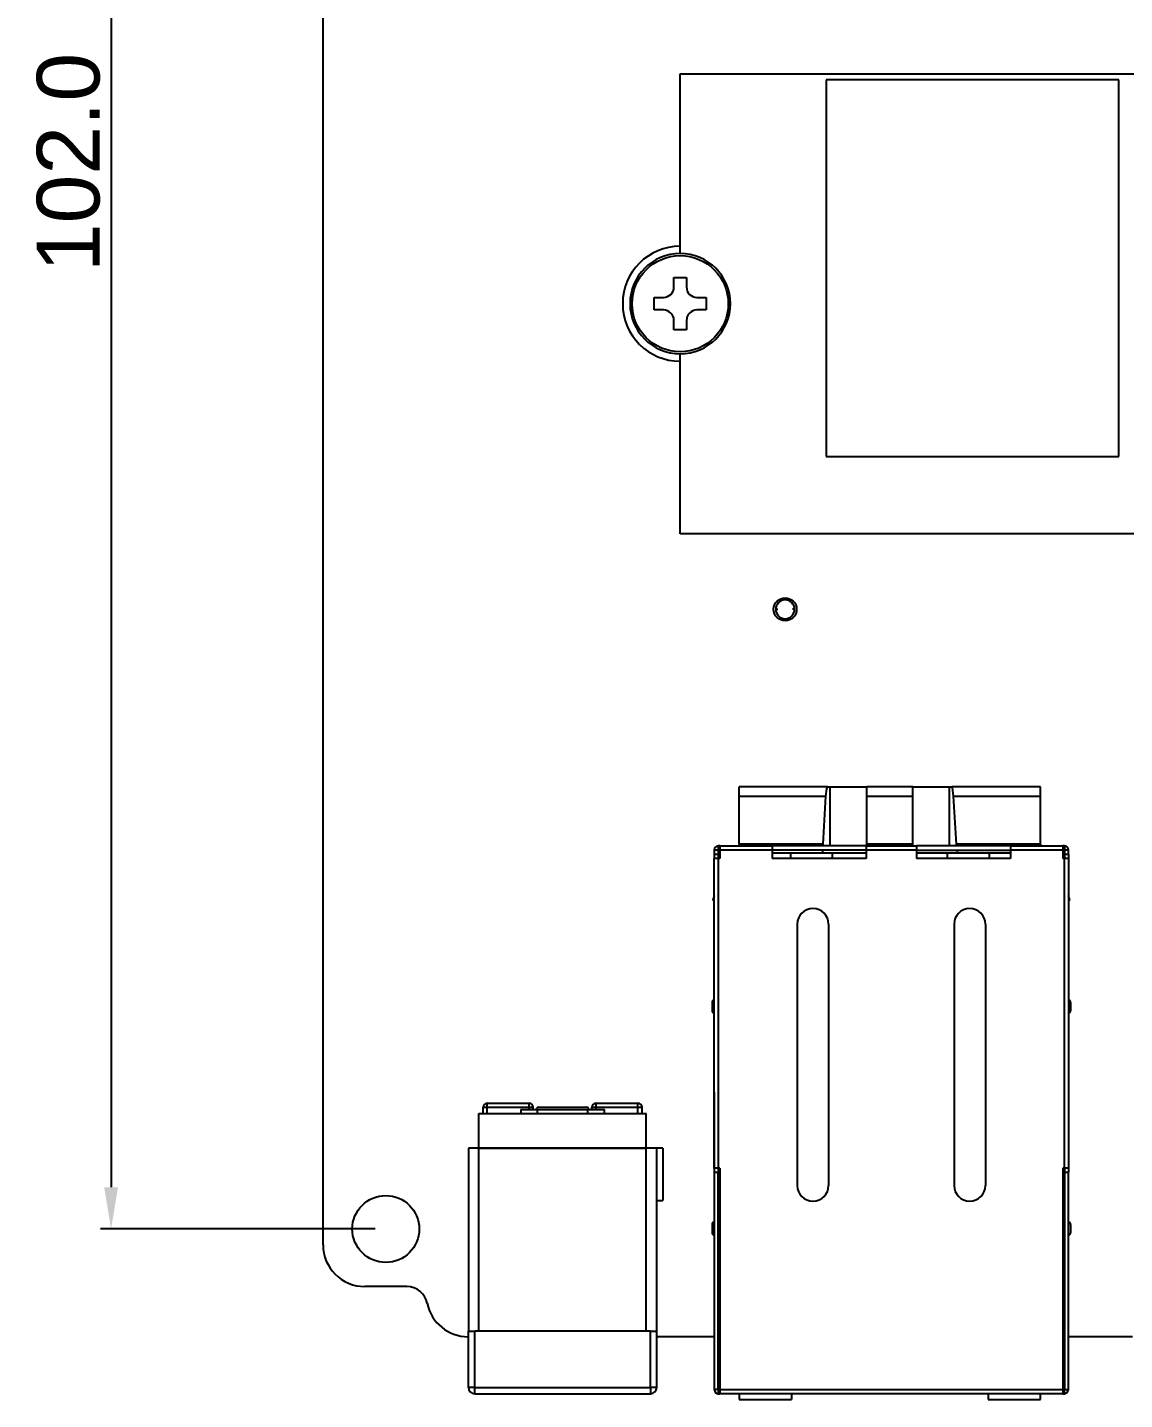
# Model space of a CAD drawing. Header units: millimetres. Extents: x 239 to 841, y 198 to 536.
# Drawn here: x 522.3 to 574.8, y 345 to 410.6 of the extents above; entities that cross this region are included whole.
import ezdxf

# ---------------------------------------------------------------- set-up
doc = ezdxf.new("R2010")
doc.units = ezdxf.units.MM
doc.styles.get("Standard").update_dxf_attribs({"font": 'arial.ttf'})
doc.dimstyles.get("Standard").update_dxf_attribs({"dimtxt": 3, "dimasz": 2, "dimexe": 0.5, "dimexo": 0.5, "dimgap": 0.5, "dimtad": 1, "dimdec": 1, "dimzin": 0, "dimdsep": 46, "dimtxsty": 'Standard', "dimcen": 0.09, "dimclrd": 253, "dimclre": 253, "dimclrt": 6, "dimadec": 0, "dimazin": 0, "dimtfac": 1, "dimtdec": 1, "dimtofl": 0, "dimtmove": 0, "dimatfit": 3, "dimfxl": 1, "dimtolj": 1, "dimtzin": 0, "dimarcsym": 0})

# ---------------------------------------------------------------- blocks, each defined once
blk = doc.blocks.new('*D4')
at = {"color": 253, "lineweight": -2}
for p, q in [((538.946, 455.162), (525.809, 455.162)), ((526.309, 453.162), (526.309, 355.162)), ((538.946, 353.162), (525.809, 353.162))]:
    blk.add_line(p, q, dxfattribs=at)
at = {"color": 253}
for points in [[(525.976, 453.162), (526.642, 453.162), (526.309, 455.162)], [(525.976, 355.162), (526.642, 355.162), (526.309, 353.162)]]:
    blk.add_solid(points, dxfattribs=at)
at = {"layer": 'Defpoints', "color": 0}
for p in [(539.446, 455.162), (526.309, 353.162), (539.446, 353.162)]:
    blk.add_point(p, dxfattribs=at)
at = {"color": 6, "insert": (524.277, 404.162), "char_height": 3, "attachment_point": 5, "rotation": 90}
blk.add_mtext('\\A1;102.0', dxfattribs=at)

msp = doc.modelspace()

# ---------------------------------------------------------------- linework, layer by layer
for p, q in [((536.446, 352.41), (536.446, 455.71)), ((553.526, 408.41), (629.526, 408.41)), ((553.526, 399.81), (553.526, 408.41)), ((574.506, 408.11), (560.506, 408.11)), ((560.506, 408.11), (560.506, 390.11)), ((574.506, 390.11), (574.506, 408.11)), ((553.226, 398.21), (553.226, 398.66)), ((553.226, 398.66), (553.826, 398.66)), ((553.826, 398.66), (553.826, 398.21)), ((552.276, 397.11), (552.276, 397.71)), ((552.276, 397.71), (552.726, 397.71)), ((554.326, 397.71), (554.776, 397.71)), ((554.776, 397.71), (554.776, 397.11)), ((552.726, 397.11), (552.276, 397.11)), ((554.776, 397.11), (554.326, 397.11)), ((553.226, 396.16), (553.226, 396.61)), ((553.826, 396.61), (553.826, 396.16)), ((553.826, 396.16), (553.226, 396.16)), ((553.526, 386.41), (553.526, 395.01)), ((560.506, 390.11), (574.506, 390.11)), ((629.526, 386.41), (553.526, 386.41)), ((558.096, 382.797), (558.196, 382.797)), ((558.996, 382.797), (558.896, 382.797)), ((556.35, 373.861), (556.35, 374.306)), ((560.572, 374.306), (556.35, 374.306)), ((560.572, 374.306), (560.7, 374.306)), ((560.7, 374.306), (562.45, 374.306)), ((560.7, 371.481), (560.7, 374.306)), ((562.45, 373.861), (562.45, 374.306)), ((564.65, 374.306), (562.45, 374.306)), ((564.65, 374.306), (566.4, 374.306)), ((564.65, 373.861), (564.65, 374.306)), ((566.4, 374.306), (566.528, 374.306)), ((566.4, 371.481), (566.4, 374.306)), ((570.75, 374.306), (566.528, 374.306)), ((570.75, 373.861), (570.75, 374.306)), ((556.35, 371.558), (556.35, 373.861)), ((556.35, 373.861), (560.499, 373.861)), ((560.365, 371.558), (560.499, 373.861)), ((562.45, 371.558), (562.45, 373.861)), ((562.45, 373.861), (564.65, 373.861)), ((564.65, 371.558), (564.65, 373.861)), ((566.601, 373.861), (570.75, 373.861)), ((566.735, 371.558), (566.601, 373.861)), ((570.75, 371.558), (570.75, 373.861)), ((555.425, 371.481), (555.35, 371.481)), ((555.35, 371.481), (555.35, 371.281)), ((555.425, 371.481), (555.425, 371.281)), ((555.425, 371.481), (557.925, 371.481)), ((560.365, 371.558), (556.35, 371.558)), ((556.35, 371.558), (556.35, 371.481)), ((562.425, 371.481), (557.925, 371.481)), ((557.925, 371.481), (557.925, 371.281)), ((562.425, 371.481), (562.425, 371.281)), ((562.425, 371.481), (564.825, 371.481)), ((562.45, 371.481), (562.45, 371.558)), ((564.65, 371.558), (562.45, 371.558)), ((564.65, 371.481), (564.65, 371.558)), ((569.325, 371.481), (564.825, 371.481)), ((564.825, 371.481), (564.825, 371.281)), ((570.75, 371.558), (566.735, 371.558)), ((569.325, 371.481), (571.825, 371.481)), ((569.325, 371.481), (569.325, 371.281)), ((570.75, 371.558), (570.75, 371.481)), ((571.9, 371.481), (571.825, 371.481)), ((571.825, 371.481), (571.825, 371.281)), ((571.9, 371.481), (571.9, 371.281)), ((555.15, 371.281), (555.15, 371.064)), ((555.35, 371.281), (555.15, 371.281)), ((555.15, 371.064), (555.15, 370.881)), ((555.35, 371.064), (555.15, 371.064)), ((555.35, 370.881), (555.15, 370.881)), ((555.15, 356.078), (555.15, 370.881)), ((555.35, 371.281), (555.35, 371.064)), ((555.35, 371.281), (555.425, 371.281)), ((555.35, 371.064), (555.35, 370.881)), ((555.425, 370.881), (555.35, 370.881)), ((555.35, 370.881), (555.35, 356.078)), ((555.425, 371.281), (555.425, 370.881)), ((557.925, 371.281), (555.425, 371.281)), ((562.425, 371.281), (557.925, 371.281)), ((557.925, 371.281), (557.925, 370.881)), ((558.8, 371.13), (557.925, 371.13)), ((562.425, 370.881), (557.925, 370.881)), ((560.8, 371.13), (558.8, 371.13)), ((558.8, 371.13), (558.8, 370.881)), ((562.425, 371.13), (560.8, 371.13)), ((560.8, 371.13), (560.8, 370.881)), ((562.425, 371.281), (562.425, 370.881)), ((564.825, 371.281), (562.425, 371.281)), ((564.825, 371.281), (569.325, 371.281)), ((564.825, 371.281), (564.825, 370.881)), ((566.3, 371.13), (564.825, 371.13)), ((569.325, 370.881), (564.825, 370.881)), ((568.3, 371.13), (566.3, 371.13)), ((566.3, 371.13), (566.3, 370.881)), ((568.3, 371.13), (568.3, 370.881)), ((569.325, 371.13), (568.3, 371.13)), ((569.325, 371.281), (569.325, 370.881)), ((571.825, 371.281), (569.325, 371.281)), ((571.825, 371.281), (571.9, 371.281)), ((571.825, 371.281), (571.825, 370.881)), ((571.9, 370.881), (571.825, 370.881)), ((571.9, 371.281), (571.9, 371.064)), ((572.1, 371.281), (571.9, 371.281)), ((571.9, 371.064), (571.9, 370.881)), ((572.1, 371.064), (571.9, 371.064)), ((572.1, 370.881), (571.9, 370.881)), ((571.9, 356.078), (571.9, 370.881)), ((572.1, 371.064), (572.1, 371.281)), ((572.1, 371.064), (572.1, 370.881)), ((572.1, 370.881), (572.1, 356.078)), ((555.15, 369.105), (555.084, 368.89)), ((555.15, 368.869), (555.084, 368.89)), ((572.166, 368.89), (572.1, 369.105)), ((572.166, 368.89), (572.1, 368.869)), ((559.125, 367.741), (559.125, 355.241)), ((560.625, 367.741), (560.625, 355.241)), ((566.625, 367.741), (566.625, 355.241)), ((568.125, 367.741), (568.125, 355.241)), ((555.05, 364.001), (555.05, 363.601)), ((572.2, 364.001), (572.2, 363.601)), ((555.15, 359.698), (555.15, 355.878)), ((572.1, 359.698), (572.1, 355.878)), ((544.102, 358.681), (544.102, 358.981)), ((544.102, 358.981), (544.302, 358.981)), ((544.302, 359.181), (546.302, 359.181)), ((544.302, 358.981), (544.302, 359.181)), ((544.302, 358.681), (544.302, 358.981)), ((544.302, 358.981), (546.302, 358.981)), ((546.302, 358.981), (546.302, 359.181)), ((546.302, 358.981), (546.502, 358.981)), ((546.302, 358.881), (546.302, 358.981)), ((546.502, 358.881), (546.502, 358.981)), ((546.752, 358.981), (549.052, 358.981)), ((549.302, 358.981), (549.502, 358.981)), ((549.302, 358.881), (549.302, 358.981)), ((549.502, 359.181), (551.502, 359.181)), ((549.502, 358.981), (549.502, 359.181)), ((549.502, 358.881), (549.502, 358.981)), ((549.502, 358.981), (551.502, 358.981)), ((551.502, 358.981), (551.502, 359.181)), ((551.502, 358.681), (551.502, 358.981)), ((551.502, 358.981), (551.702, 358.981)), ((551.702, 358.681), (551.702, 358.981)), ((543.902, 358.681), (551.902, 358.681)), ((543.902, 357.031), (543.902, 358.681)), ((545.902, 358.881), (545.902, 358.681)), ((545.902, 358.881), (546.702, 358.881)), ((546.702, 358.881), (549.102, 358.881)), ((546.702, 358.681), (546.702, 358.881)), ((549.102, 358.881), (549.902, 358.881)), ((549.102, 358.681), (549.102, 358.881)), ((549.902, 358.681), (549.902, 358.881)), ((551.902, 357.031), (551.902, 358.681)), ((543.402, 357.031), (543.402, 348.281)), ((543.902, 357.031), (543.402, 357.031)), ((551.902, 357.031), (543.902, 357.031)), ((543.902, 348.281), (543.902, 357.031)), ((543.902, 357.031), (551.902, 357.031)), ((552.402, 357.031), (551.902, 357.031)), ((551.902, 348.281), (551.902, 357.031)), ((552.402, 348.281), (552.402, 357.031)), ((552.702, 357.031), (552.402, 357.031)), ((552.702, 357.031), (552.702, 354.531)), ((555.35, 356.078), (555.15, 356.078)), ((555.425, 356.078), (555.35, 356.078)), ((555.4, 356.078), (555.4, 345.531)), ((555.425, 356.078), (555.425, 345.481)), ((571.825, 356.078), (571.825, 345.481)), ((571.9, 356.078), (571.825, 356.078)), ((571.9, 356.078), (571.9, 355.878)), ((572.1, 356.078), (571.9, 356.078)), ((571.9, 355.878), (572.1, 355.878)), ((552.402, 354.531), (552.702, 354.531)), ((555.05, 353.381), (555.05, 352.981)), ((572.2, 353.381), (572.2, 352.981)), ((540.446, 350.41), (538.446, 350.41)), ((543.403, 348.01), (543.385, 348.01)), ((543.402, 348.281), (543.702, 348.281)), ((543.402, 345.581), (543.402, 348.281)), ((552.102, 348.281), (543.702, 348.281)), ((543.702, 345.581), (543.702, 348.281)), ((552.102, 348.281), (552.402, 348.281)), ((552.102, 345.581), (552.102, 348.281)), ((552.402, 345.581), (552.402, 348.281)), ((555.15, 348.01), (552.402, 348.01)), ((555.4, 348.01), (555.351, 348.01)), ((571.901, 348.01), (571.826, 348.01)), ((575.151, 348.01), (572.101, 348.01)), ((543.702, 345.581), (543.402, 345.581)), ((543.702, 345.581), (552.102, 345.581)), ((543.702, 345.281), (543.702, 345.581)), ((543.702, 345.281), (552.102, 345.281)), ((552.402, 345.581), (552.102, 345.581)), ((552.102, 345.581), (552.102, 345.281)), ((555.425, 345.481), (555.35, 345.481)), ((555.35, 345.481), (555.35, 345.281)), ((555.35, 345.281), (555.425, 345.281)), ((555.4, 345.531), (555.425, 345.531)), ((555.425, 345.481), (555.425, 345.281)), ((555.425, 345.481), (556.511, 345.481)), ((556.511, 345.281), (555.425, 345.281)), ((556.511, 345.481), (571.825, 345.481)), ((571.251, 345.281), (556.511, 345.281)), ((571.825, 345.281), (571.251, 345.281)), ((571.9, 345.481), (571.825, 345.481)), ((571.825, 345.481), (571.825, 345.281)), ((571.825, 345.281), (571.9, 345.281)), ((571.9, 345.281), (571.9, 345.481)), ((556.35, 345.006), (558.85, 345.006)), ((568.25, 345.006), (570.75, 345.006))]:
    msp.add_line(p, q)
for points in [[(560.499, 373.861), (560.536, 374.214), (560.572, 374.306)], [(566.601, 373.861), (566.55, 374.276), (566.539, 374.299), (566.528, 374.306)], [(560.361, 371.485), (560.363, 371.526), (560.365, 371.558)], [(566.739, 371.485), (566.737, 371.526), (566.735, 371.558)], [(560.35, 371.306), (560.33, 371.209), (560.314, 371.132)], [(566.748, 371.306), (566.769, 371.209), (566.785, 371.132)], [(555.15, 355.878), (555.15, 345.481)], [(555.15, 355.878), (555.35, 355.878)], [(555.35, 356.078), (555.35, 355.878)], [(555.35, 345.481), (555.35, 355.878)], [(571.9, 355.878), (571.9, 345.481)], [(572.1, 345.481), (572.1, 355.878)], [(555.15, 345.481), (555.222, 345.327), (555.35, 345.281)], [(555.35, 345.481), (555.15, 345.481)], [(556.35, 345.281), (556.35, 345.006)], [(558.85, 345.281), (558.85, 345.006)], [(568.25, 345.281), (568.25, 345.006)], [(570.75, 345.006), (570.75, 345.281)], [(571.9, 345.281), (572.054, 345.353), (572.1, 345.481)], [(571.9, 345.481), (572.1, 345.481)]]:
    msp.add_lwpolyline(points)
for centre, radius in [((553.526, 397.41), 2.3), ((558.546, 382.797), 0.55), ((539.446, 353.162), 1.6)]:
    msp.add_circle(centre, radius)
for centre, radius, start, end in [((553.526, 397.41), 2.75, 90, 180), ((553.526, 397.41), 2.4, 0, 180), ((552.726, 398.21), 0.5, 270, 0), ((554.326, 398.21), 0.5, 180, 270), ((553.526, 397.41), 2.75, 180, 270), ((553.526, 397.41), 2.4, 180, 0), ((552.726, 396.61), 0.5, 0, 90), ((554.326, 396.61), 0.5, 90, 180), ((558.546, 382.797), 0.45, 0, 180), ((558.546, 382.797), 0.45, 180, 0), ((555.35, 371.281), 0.2, 90, 180), ((571.9, 371.281), 0.2, 0, 90), ((559.875, 367.741), 0.75, 90, 180), ((559.875, 367.741), 0.75, 0, 90), ((567.375, 367.741), 0.75, 90, 180), ((567.375, 367.741), 0.75, 0, 90), ((555.15, 364.001), 0.1, 90, 180), ((555.15, 363.601), 0.1, 180, 270), ((572.1, 364.001), 0.1, 0, 90), ((572.1, 363.601), 0.1, 270, 360), ((544.302, 358.981), 0.2, 90, 180), ((546.302, 358.981), 0.2, 0, 90), ((546.752, 358.881), 0.1, 90, 180), ((549.052, 358.881), 0.1, 0, 90), ((549.502, 358.981), 0.2, 90, 180), ((551.502, 358.981), 0.2, 0, 90), ((559.875, 355.241), 0.75, 180, 270), ((559.875, 355.241), 0.75, 270, 360), ((567.375, 355.241), 0.75, 180, 270), ((567.375, 355.241), 0.75, 270, 360), ((555.15, 353.381), 0.1, 90, 180), ((572.1, 353.381), 0.1, 0, 90), ((538.446, 352.41), 2, 180, 270), ((555.15, 352.981), 0.1, 180, 270), ((572.1, 352.981), 0.1, 270, 0), ((540.446, 349.41), 1, 11.53849, 90), ((543.385, 350.01), 2, 191.53849, 270), ((543.702, 345.581), 0.3, 180, 270), ((552.102, 345.581), 0.3, 270, 360)]:
    msp.add_arc(centre, radius, start, end)

# ---------------------------------------------------------------- dimensions: what is measured, and where the dimension line sits
dim = msp.add_linear_dim(base=(526.309, 353.162), p1=(539.446, 455.162), p2=(539.446, 353.162), angle=90, dimstyle='Standard')
dim.commit()
dim.dimension.update_dxf_attribs({"geometry": '*D4', "text_midpoint": (524.277, 404.162)})

doc.saveas('drawing.dxf')
